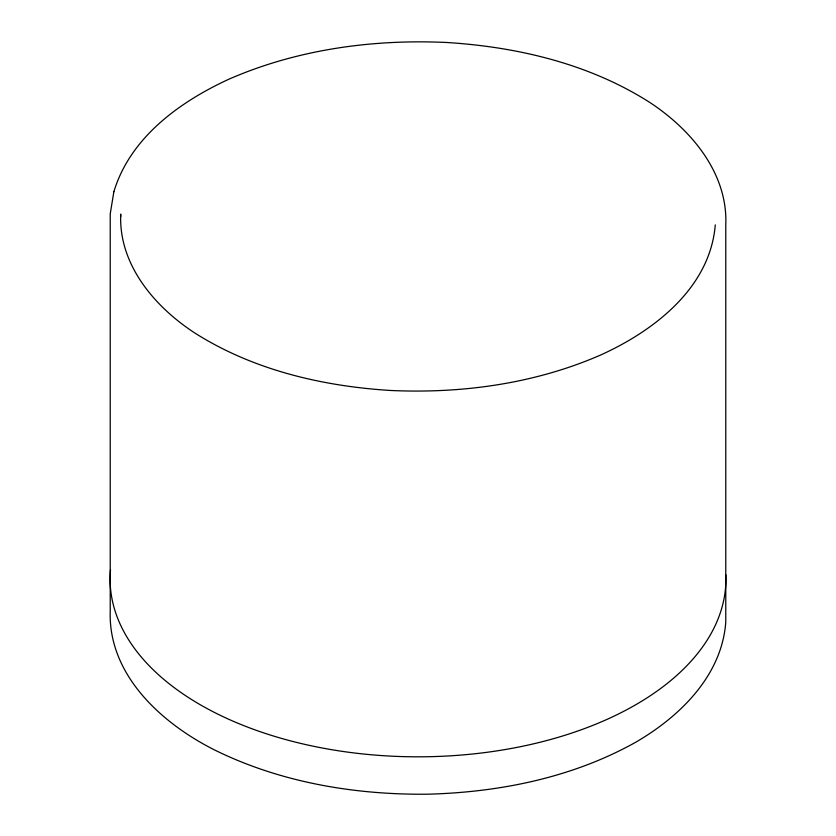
<?xml version="1.0" encoding="UTF-8"?>
<svg xmlns="http://www.w3.org/2000/svg" width="836" height="836" viewBox="0 0 836 836"><rect width="100%" height="100%" fill="white"/><g stroke="black" fill="none" stroke-linecap="round" stroke-linejoin="round"><path stroke-width="1.25" d="M715.282 224.884C710.077 288.033 653.898 330.962 600.29 355.175C534.361 383.849 461.503 393.787 390.015 390.443C321.902 386.127 253.057 369.93 194.903 333.052C154.754 306.927 118.534 264.678 120.718 214.1L120.718 216.702M725.826 574.698A307.92 177.775 0 0 1 413.705 756.799A307.92 177.775 0 0 1 110.498 569.744M113.874 191.674L110.227 213.901L110.227 610.928C108.001 674.965 161.578 723.234 214.371 749.861C280.3 782.444 354.558 794.942 427.677 794.2C499.614 792.288 572.482 777.637 635.736 742.222C679.814 716.619 721.865 675.718 725.773 622.099L725.773 225.072C728.031 172.707 690.536 128.963 648.976 101.919C588.763 63.745 517.484 46.973 446.978 42.5C372.96 39.031 297.532 49.324 229.273 79.023C179.865 101.71 130.332 137.323 113.874 191.674"/></g></svg>
